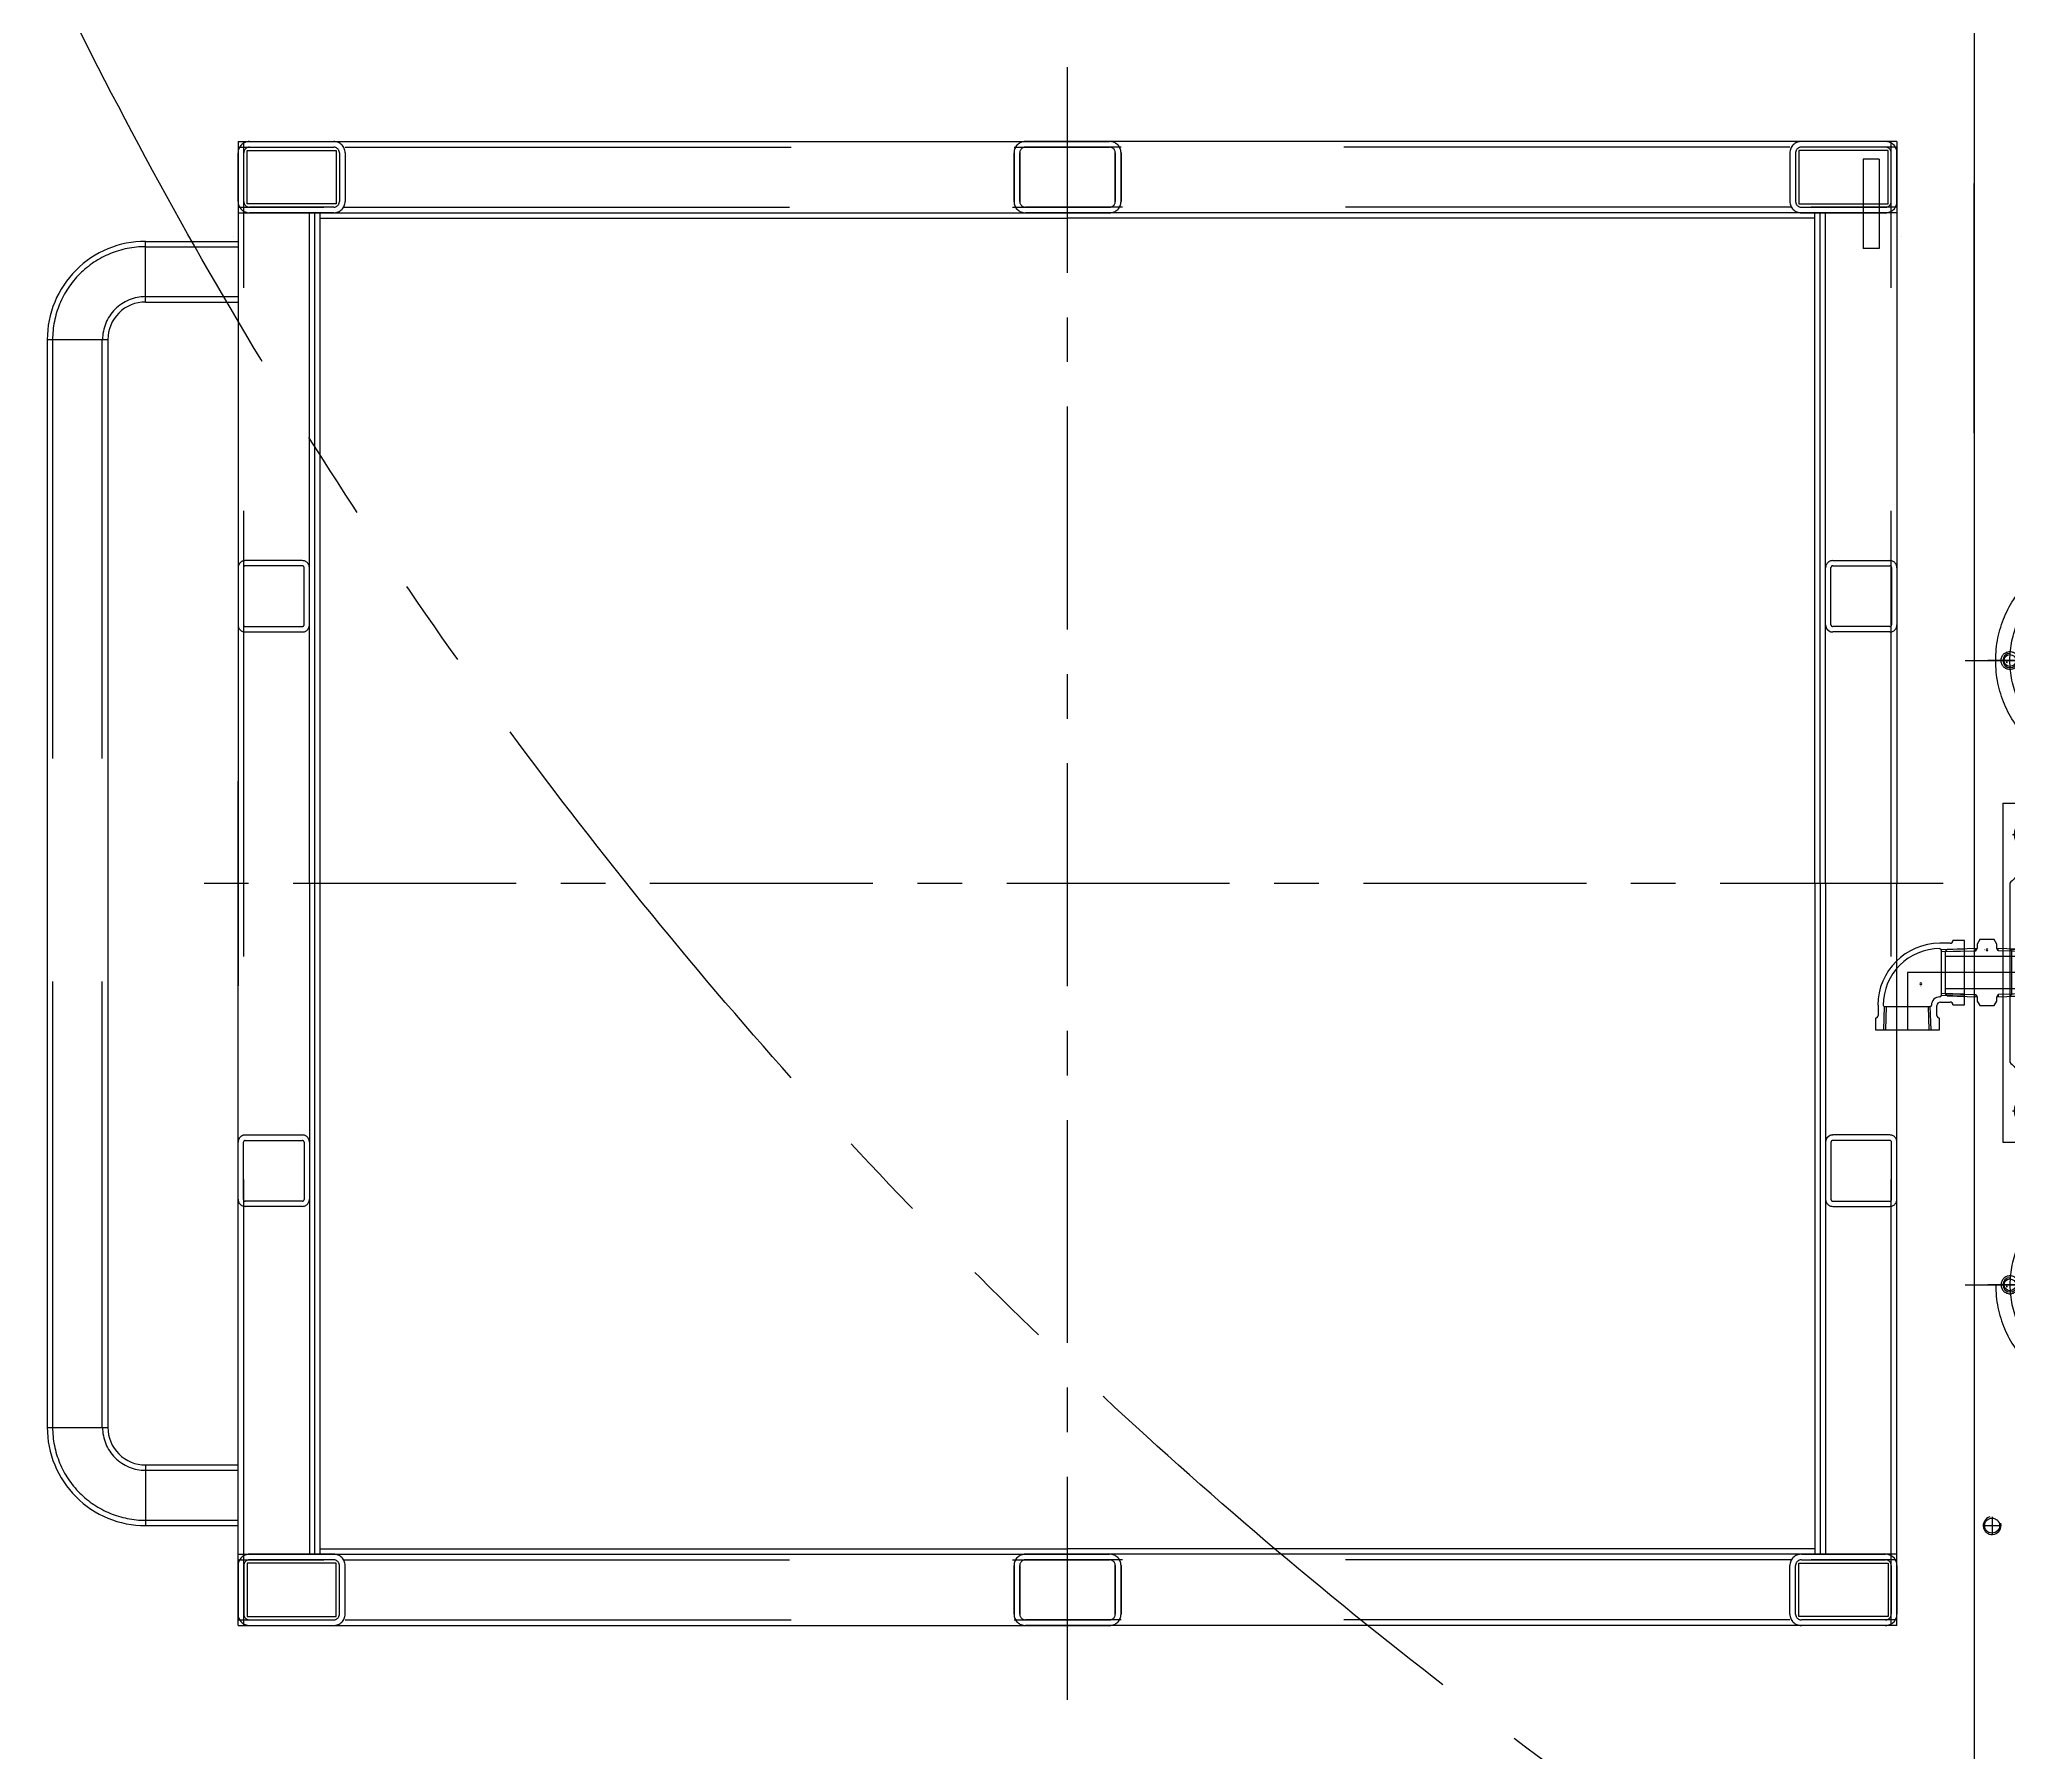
# Model space of a CAD drawing. Header units: millimetres. Extents: x 10462777 to 22643323, y 453826 to 1389191.
# Drawn here: x 11286283 to 11287387, y 581264 to 582224 of the extents above; entities that cross this region are included whole.
import ezdxf
from ezdxf.enums import TextEntityAlignment as Align

# ---------------------------------------------------------------- set-up
doc = ezdxf.new("R2010")
doc.units = ezdxf.units.MM
doc.header["$LTSCALE"] = 200
doc.header["$MEASUREMENT"] = 0
for name, pattern in [('CENTER', [2, 1.25, -0.25, 0.25, -0.25]), ('HIDDEN', [3.75, 2.5, -1.25]), ('PHANTOM', [2.5, 1.25, -0.25, 0.25, -0.25, 0.25, -0.25]), ('STRICHPUNKT2', [18.5, 10, -4, 0.5, -4])]:
    doc.linetypes.add(name, pattern=pattern)
doc.layers.get('0').update_dxf_attribs({"linetype": 'CONTINUOUS'})
for name, color, linetype in [('1 Center', 1, 'CENTER'), ('3 Hidden', 3, 'HIDDEN'), ('4', 4, 'CONTINUOUS'), ('7', 7, 'CONTINUOUS'), ('BOM', 6, 'CONTINUOUS'), ('BOM-T', 4, 'CONTINUOUS'), ('BOM-UDEF', 3, 'CONTINUOUS'), ('C', 1, 'CENTER'), ('CENTER', 1, 'CONTINUOUS'), ('CL', 3, 'CONTINUOUS'), ('DR1509-006-300-001', 7, 'CONTINUOUS'), ('H', 30, 'CONTINUOUS'), ('HL', 2, 'HIDDEN'), ('PL', 5, 'PHANTOM'), ('THIN', 3, 'CONTINUOUS')]:
    doc.layers.add(name, color=color, linetype=linetype)
doc.layers.add('FL', color=3, linetype='CONTINUOUS', lineweight=25)
doc.layers.add('LAYOUT', color=8, linetype='CONTINUOUS', lineweight=25)
doc.styles.get("Standard").update_dxf_attribs({"font": 'SYMBOL'})

# ---------------------------------------------------------------- blocks, each defined once
blk = doc.blocks.new('A$C7DA30AB0')
at = {"layer": 'LAYOUT', "color": 6, "linetype": 'PHANTOM'}
blk.add_circle((3030.4, 3026, 0), 2693, dxfattribs=at)
blk = doc.blocks.new('A$C0CF62632')
at = {"color": 4}
for p, q in [((25.9, 873.6), (25.9, 457.6)), ((25.9, 873.6), (490.9, 873.6)), ((955.9, 873.6), (490.9, 873.6)), ((955.9, 873.6), (955.9, 457.6)), ((25.9, 833.6), (490.9, 833.6)), ((65.9, 457.6), (65.9, 833.6)), ((65.9, 830.6), (65.9, 833.6)), ((68.9, 457.6), (68.9, 833.6)), ((71.9, 457.6), (71.9, 833.6)), ((71.9, 830.6), (490.9, 830.6)), ((955.9, 833.6), (490.9, 833.6)), ((909.9, 830.6), (490.9, 830.6)), ((909.9, 833.6), (909.9, 81.6)), ((912.9, 833.6), (912.9, 81.6)), ((915.9, 457.6), (915.9, 833.6)), ((915.9, 830.6), (915.9, 833.6)), ((1007.8, 817.6), (955.9, 817.6)), ((1007.8, 783.6), (1007.8, 817.6)), ((1007.8, 783.6), (955.9, 783.6)), ((1028.9, 152.1), (1028.9, 763)), ((1062.9, 762.5), (1028.9, 762.5)), ((1062.9, 152.7), (1062.9, 762.5)), ((25.9, 41.6), (25.9, 457.6)), ((65.9, 457.6), (65.9, 81.6)), ((68.9, 457.6), (68.9, 81.6)), ((71.9, 457.6), (71.9, 81.6)), ((915.9, 457.6), (915.9, 81.6)), ((955.9, 41.6), (955.9, 457.6)), ((1062.9, 152.7), (1028.9, 152.7)), ((1007.8, 131.6), (955.9, 131.6)), ((1007.8, 131.6), (1007.8, 97.6)), ((1007.8, 97.6), (955.9, 97.6)), ((25.9, 81.6), (490.9, 81.6)), ((65.9, 84.6), (65.9, 81.6)), ((71.9, 84.6), (490.9, 84.6)), ((909.9, 84.6), (490.9, 84.6)), ((955.9, 81.6), (490.9, 81.6)), ((915.9, 84.6), (915.9, 81.6)), ((25.9, 41.6), (490.9, 41.6)), ((955.9, 41.6), (490.9, 41.6))]:
    blk.add_line(p, q, dxfattribs=at)
at = {"color": 0}
for q in [(955.9, 514.9), (955.9, 400.3)]:
    blk.add_line((955.9, 457.6), q, dxfattribs=at)
at = {"color": 6, "linetype": 'HIDDEN'}
for p, q in [((35.9, 51.6), (35.9, 101.6)), ((35.9, 101.6), (44.9, 101.6)), ((44.9, 51.6), (44.9, 101.6)), ((35.9, 51.6), (44.9, 51.6))]:
    blk.add_line(p, q, dxfattribs=at)
at = {"color": 4, "linetype": 'STRICHPUNKT2'}
for p, q in [((23.4, 94.8), (23.4, 94.8)), ((958.4, 94.8), (958.4, 94.8))]:
    blk.add_line(p, q, dxfattribs=at)
blk.add_line((25.9, 41.6), (85.9, 41.6))
at = {"color": 0}
for points in [[(80.9, 838.6), (30.9, 838.6), (30.9, 868.6), (80.9, 868.6)], [(900.9, 838.6), (950.9, 838.6), (950.9, 868.6), (900.9, 868.6)], [(80.9, 76.6), (30.9, 76.6), (30.9, 46.6), (80.9, 46.6)], [(900.9, 76.6), (950.9, 76.6), (950.9, 46.6), (900.9, 46.6)]]:
    blk.add_lwpolyline(points, close=True, dxfattribs=at)
at = {"color": 4}
for centre, radius, start, end in [((1007.8, 762.5), 55.1, 359.9904, 90.0096), ((1007.8, 762.5), 21.1, 359.9362, 90.0638), ((1007.8, 152.7), 55.1, 269.9904, 0.0096), ((1007.8, 152.7), 21.1, 269.9362, 0.0638)]:
    blk.add_arc(centre, radius, start, end, dxfattribs=at)
at = {"layer": '1 Center', "ltscale": 0.5}
for p, q in [((490.9, 915.2), (490.9, 0)), ((0, 457.6), (981.8, 457.6)), ((0, 457.6), (981.8, 457.6))]:
    blk.add_line(p, q, dxfattribs=at)
at = {"layer": '3 Hidden', "color": 4, "linetype": 'HIDDEN'}
for p, q in [((32.3, 873.6), (79.5, 873.6)), ((467.3, 873.6), (514.5, 873.6)), ((514.5, 873.6), (467.3, 873.6)), ((949.5, 873.6), (902.3, 873.6)), ((25.9, 870.4), (73.9, 870.4)), ((25.9, 840), (25.9, 867.2)), ((29.1, 840), (29.1, 867.2)), ((32.3, 870.4), (79.5, 870.4)), ((82.7, 867.2), (82.7, 840)), ((85.9, 867.2), (85.9, 840)), ((460.9, 840), (460.9, 867.2)), ((460.9, 867.2), (460.9, 840)), ((464.1, 840), (464.1, 867.2)), ((464.1, 867.2), (464.1, 840)), ((467.3, 870.4), (514.5, 870.4)), ((514.5, 870.4), (467.3, 870.4)), ((517.7, 867.2), (517.7, 840)), ((517.7, 840), (517.7, 867.2)), ((520.9, 867.2), (520.9, 840)), ((520.9, 840), (520.9, 867.2)), ((895.9, 867.2), (895.9, 840)), ((899.1, 867.2), (899.1, 840)), ((949.5, 870.4), (902.3, 870.4)), ((955.9, 870.4), (907.8, 870.4)), ((952.7, 840), (952.7, 867.2)), ((955.9, 840), (955.9, 867.2)), ((25.9, 836.8), (73.9, 836.8)), ((79.5, 836.8), (32.3, 836.8)), ((79.5, 833.6), (32.3, 833.6)), ((514.5, 836.8), (467.3, 836.8)), ((467.3, 836.8), (514.5, 836.8)), ((514.5, 833.6), (467.3, 833.6)), ((467.3, 833.6), (514.5, 833.6)), ((902.3, 836.8), (949.5, 836.8)), ((902.3, 833.6), (949.5, 833.6)), ((955.9, 836.8), (907.8, 836.8)), ((25.9, 78.4), (73.9, 78.4)), ((79.5, 81.6), (32.3, 81.6)), ((79.5, 78.4), (32.3, 78.4)), ((514.5, 81.6), (467.3, 81.6)), ((467.3, 81.6), (514.5, 81.6)), ((514.5, 78.4), (467.3, 78.4)), ((467.3, 78.4), (514.5, 78.4)), ((902.3, 81.6), (949.5, 81.6)), ((902.3, 78.4), (949.5, 78.4)), ((955.9, 78.4), (907.8, 78.4)), ((25.9, 75.2), (25.9, 48)), ((29.1, 75.2), (29.1, 48)), ((82.7, 48), (82.7, 75.2)), ((85.9, 48), (85.9, 75.2)), ((460.9, 75.2), (460.9, 48)), ((460.9, 48), (460.9, 75.2)), ((464.1, 75.2), (464.1, 48)), ((464.1, 48), (464.1, 75.2)), ((517.7, 48), (517.7, 75.2)), ((517.7, 75.2), (517.7, 48)), ((520.9, 48), (520.9, 75.2)), ((520.9, 75.2), (520.9, 48)), ((895.9, 48), (895.9, 75.2)), ((899.1, 48), (899.1, 75.2)), ((952.7, 75.2), (952.7, 48)), ((955.9, 75.2), (955.9, 48)), ((25.9, 44.8), (73.9, 44.8)), ((32.3, 44.8), (79.5, 44.8)), ((467.3, 44.8), (514.5, 44.8)), ((514.5, 44.8), (467.3, 44.8)), ((949.5, 44.8), (902.3, 44.8)), ((955.9, 44.8), (907.8, 44.8)), ((32.3, 41.6), (79.5, 41.6)), ((467.3, 41.6), (514.5, 41.6)), ((514.5, 41.6), (467.3, 41.6)), ((949.5, 41.6), (902.3, 41.6))]:
    blk.add_line(p, q, dxfattribs=at)
at = {"layer": '3 Hidden', "color": 0, "linetype": 'HIDDEN'}
for p, q in [((30.9, 840), (30.9, 868.6)), ((950.9, 840), (950.9, 868.6)), ((30.9, 75.2), (30.9, 46.6)), ((950.9, 75.2), (950.9, 46.6))]:
    blk.add_line(p, q, dxfattribs=at)
at = {"layer": '3 Hidden', "color": 4}
for p, q in [((28.9, 634.7), (28.9, 602.7)), ((61.9, 638.6), (29.9, 638.6)), ((61.9, 635.7), (29.9, 635.7)), ((62.9, 602.7), (62.9, 634.7)), ((918.9, 602.7), (918.9, 634.7)), ((919.9, 638.6), (951.9, 638.6)), ((919.9, 635.7), (951.9, 635.7)), ((952.9, 634.7), (952.9, 602.7)), ((29.9, 601.7), (61.9, 601.7)), ((29.9, 598.6), (61.9, 598.6)), ((951.9, 601.7), (919.9, 601.7)), ((951.9, 598.6), (919.9, 598.6)), ((28.9, 280.5), (28.9, 312.5)), ((29.9, 316.6), (61.9, 316.6)), ((29.9, 313.5), (61.9, 313.5)), ((62.9, 312.5), (62.9, 280.5)), ((918.9, 312.5), (918.9, 280.5)), ((951.9, 316.6), (919.9, 316.6)), ((951.9, 313.5), (919.9, 313.5)), ((952.9, 280.5), (952.9, 312.5)), ((61.9, 279.5), (29.9, 279.5)), ((61.9, 276.6), (29.9, 276.6)), ((919.9, 279.5), (951.9, 279.5)), ((919.9, 276.6), (951.9, 276.6))]:
    blk.add_line(p, q, dxfattribs=at)
at = {"layer": '3 Hidden', "color": 4, "linetype": 'HIDDEN'}
for centre, radius, start, end in [((32.3, 867.2), 6.4, 90, 180), ((79.5, 867.2), 6.4, 0, 90), ((467.3, 867.2), 6.4, 90, 180), ((467.3, 867.2), 6.4, 90, 180), ((514.5, 867.2), 6.4, 0, 90), ((514.5, 867.2), 6.4, 0, 90), ((902.3, 867.2), 6.4, 90, 180), ((949.5, 867.2), 6.4, 0, 90), ((32.3, 867.2), 3.2, 90, 180), ((79.5, 867.2), 3.2, 0, 90), ((467.3, 867.2), 3.2, 90, 180), ((467.3, 867.2), 3.2, 90, 180), ((514.5, 867.2), 3.2, 0, 90), ((514.5, 867.2), 3.2, 0, 90), ((902.3, 867.2), 3.2, 90, 180), ((949.5, 867.2), 3.2, 0, 90), ((32.3, 840), 6.4, 180, 270), ((32.3, 840), 3.2, 180, 270), ((79.5, 840), 6.4, 270, 360), ((79.5, 840), 3.2, 270, 360), ((467.3, 840), 6.4, 180, 270), ((467.3, 840), 6.4, 180, 270), ((467.3, 840), 3.2, 180, 270), ((467.3, 840), 3.2, 180, 270), ((514.5, 840), 6.4, 270, 360), ((514.5, 840), 3.2, 270, 360), ((514.5, 840), 6.4, 270, 360), ((514.5, 840), 3.2, 270, 360), ((902.3, 840), 6.4, 180, 270), ((902.3, 840), 3.2, 180, 270), ((949.5, 840), 6.4, 270, 360), ((949.5, 840), 3.2, 270, 360), ((32.3, 75.2), 6.4, 90, 180), ((32.3, 75.2), 3.2, 90, 180), ((79.5, 75.2), 6.4, 0, 90), ((79.5, 75.2), 3.2, 0, 90), ((467.3, 75.2), 6.4, 90, 180), ((467.3, 75.2), 6.4, 90, 180), ((467.3, 75.2), 3.2, 90, 180), ((467.3, 75.2), 3.2, 90, 180), ((514.5, 75.2), 6.4, 0, 90), ((514.5, 75.2), 6.4, 0, 90), ((514.5, 75.2), 3.2, 0, 90), ((514.5, 75.2), 3.2, 0, 90), ((902.3, 75.2), 6.4, 90, 180), ((902.3, 75.2), 3.2, 90, 180), ((949.5, 75.2), 6.4, 0, 90), ((949.5, 75.2), 3.2, 0, 90), ((32.3, 48), 6.4, 180, 270), ((32.3, 48), 3.2, 180, 270), ((79.5, 48), 6.4, 270, 360), ((79.5, 48), 3.2, 270, 360), ((467.3, 48), 6.4, 180, 270), ((467.3, 48), 6.4, 180, 270), ((467.3, 48), 3.2, 180, 270), ((467.3, 48), 3.2, 180, 270), ((514.5, 48), 6.4, 270, 360), ((514.5, 48), 3.2, 270, 360), ((514.5, 48), 6.4, 270, 360), ((514.5, 48), 3.2, 270, 360), ((902.3, 48), 6.4, 180, 270), ((902.3, 48), 3.2, 180, 270), ((949.5, 48), 6.4, 270, 360), ((949.5, 48), 3.2, 270, 360)]:
    blk.add_arc(centre, radius, start, end, dxfattribs=at)
at = {"layer": '3 Hidden', "color": 4}
for centre, radius, start, end in [((29.9, 634.6), 4, 90, 180), ((29.9, 634.7), 1, 90, 180), ((61.9, 634.6), 4, 0, 90), ((61.9, 634.7), 1, 0, 90), ((919.9, 634.6), 4, 90, 180), ((919.9, 634.7), 1, 90, 180), ((951.9, 634.6), 4, 0, 90), ((951.9, 634.7), 1, 0, 90), ((29.9, 602.6), 4, 180, 270), ((29.9, 602.7), 1, 180, 270), ((61.9, 602.7), 1, 270, 0), ((61.9, 602.6), 4, 270, 0), ((919.9, 602.6), 4, 180, 270), ((919.9, 602.7), 1, 180, 270), ((951.9, 602.7), 1, 270, 0), ((951.9, 602.6), 4, 270, 0), ((29.9, 312.6), 4, 90, 180), ((29.9, 312.5), 1, 90, 180), ((61.9, 312.6), 4, 360, 90), ((61.9, 312.5), 1, 0, 90), ((919.9, 312.6), 4, 90, 180), ((919.9, 312.5), 1, 90, 180), ((951.9, 312.6), 4, 0, 90), ((951.9, 312.5), 1, 360, 90), ((29.9, 280.6), 4, 180, 270), ((29.9, 280.5), 1, 180, 270), ((61.9, 280.6), 4, 270, 360), ((61.9, 280.5), 1, 270, 0), ((919.9, 280.6), 4, 180, 270), ((919.9, 280.5), 1, 180, 270), ((951.9, 280.6), 4, 270, 0), ((951.9, 280.5), 1, 270, 0)]:
    blk.add_arc(centre, radius, start, end, dxfattribs=at)
at = {"layer": '7', "color": 7, "linetype": 'HIDDEN', "ltscale": 0.5}
for p, q in [((29.1, 873.6), (29.1, 41.6)), ((952.7, 873.6), (952.7, 41.6)), ((1007.8, 814.6), (955.9, 814.6)), ((1007.8, 786.6), (955.9, 786.6)), ((1032.1, 762.5), (1032.1, 152.7)), ((1059.7, 762.5), (1059.7, 152.7))]:
    blk.add_line(p, q, dxfattribs=at)
at = {"layer": '7', "color": 0, "linetype": 'HIDDEN', "ltscale": 0.5}
for p, q in [((85.9, 870.4), (490.9, 870.4)), ((895.9, 870.4), (490.9, 870.4)), ((85, 836.8), (490.9, 836.8)), ((896.7, 836.8), (490.9, 836.8)), ((85, 78.4), (490.9, 78.4)), ((896.7, 78.4), (490.9, 78.4)), ((85.9, 44.8), (490.9, 44.8)), ((895.9, 44.8), (490.9, 44.8))]:
    blk.add_line(p, q, dxfattribs=at)
at = {"layer": '7', "color": 7, "linetype": 'HIDDEN'}
for p, q in [((1007.8, 128.6), (955.9, 128.6)), ((1007.8, 100.6), (955.9, 100.6))]:
    blk.add_line(p, q, dxfattribs=at)
at = {"layer": '7', "color": 7, "linetype": 'HIDDEN', "ltscale": 0.5}
for centre, radius, start, end in [((1007.8, 762.5), 52.1, 359.9904, 90.0096), ((1007.8, 762.5), 24.1, 359.9362, 90.0638), ((1007.8, 152.7), 52.1, 269.9904, 0.0096), ((1007.8, 152.7), 24.1, 269.9362, 0.0638)]:
    blk.add_arc(centre, radius, start, end, dxfattribs=at)
blk = doc.blocks.new('A$C744D5B1C')
for p, q in [((-95, 59), (-95, -59)), ((95, 59), (-95, 59)), ((95, 59), (95, -59)), ((-20.5, -9.3), (-20.5, 9.3)), ((20.5, -9.3), (20.5, 9.3)), ((95, -59), (-95, -59))]:
    blk.add_line(p, q)
for centre, radius in [((-77.5, 43.5), 9), ((-40, 40), 7), ((40, 40), 7), ((77.5, 43.5), 9), ((0, 0), 32.5), ((0, 0), 22.5), ((-40, -40), 7), ((40, -40), 7), ((-77.5, -43.5), 9), ((77.5, -43.5), 9)]:
    blk.add_circle(centre, radius)
at = {"color": 3}
blk.add_circle((0, 0), 18.8, dxfattribs=at)
for centre, start, end in [((-40, 40), 342.9325, 251.1947), ((40, 40), 345.4697, 253.7319), ((-40, -40), 341.2882, 249.5504), ((40, -40), 352.599, 260.8613)]:
    blk.add_arc(centre, 8, start, end, dxfattribs=at)
blk.add_arc((0, 0), 19.5, 191.0125, 79.3315)
at = {"layer": 'C'}
for p, q in [((0, -60.8), (0, 60)), ((96.8, 0), (-97.4, 0))]:
    blk.add_line(p, q, dxfattribs=at)
at = {"layer": 'C', "ltscale": 0.7}
for p, q in [((-77.5, 53.5), (-77.5, 33.1)), ((77.5, 53.5), (77.5, 33.1)), ((-67.3, 43.5), (-88, 43.5)), ((67.3, 43.5), (88, 43.5)), ((-77.5, -53.5), (-77.5, -33.1)), ((77.5, -53.5), (77.5, -33.1)), ((-67.3, -43.5), (-88, -43.5)), ((67.3, -43.5), (88, -43.5))]:
    blk.add_line(p, q, dxfattribs=at)
at = {"layer": 'C', "ltscale": 0.5}
for p, q in [((-40, 50.5), (-40, 28.8)), ((40, 50.5), (40, 28.8)), ((-50.7, 40), (-29.2, 40)), ((50.7, 40), (29.2, 40)), ((-40, -50.5), (-40, -28.8)), ((40, -50.5), (40, -28.8)), ((-50.7, -40), (-29.2, -40)), ((50.7, -40), (29.2, -40))]:
    blk.add_line(p, q, dxfattribs=at)
at = {"layer": 'H', "color": 4}
for p, q in [((-13.2, 55), (-12.7, 38)), ((-12, 54), (-13.2, 55)), ((-12, 54), (12, 54)), ((-11.5, 38), (-12, 54)), ((11.5, 38), (12, 54)), ((12, 54), (13.2, 55)), ((13.2, 55), (12.7, 38))]:
    blk.add_line(p, q, dxfattribs=at)
at = {"layer": 'H', "ltscale": 0.5}
for p, q in [((-60.5, 6), (-61, 5.5)), ((-61, 5.5), (-61, -5.5)), ((-60.5, 6), (-55, 6)), ((60.5, 6), (55, 6)), ((61, 1.2), (55, 1.2)), ((60.5, 6), (60.5, 1.2)), ((60.5, 6), (61, 5.5)), ((61, 5.5), (61, -5.5)), ((-61, -5.5), (-60.5, -6)), ((-60.5, -6), (-55, -6)), ((61, -1.2), (55, -1.2)), ((60.5, -6), (55, -6)), ((60.5, -6), (60.5, -1.2)), ((61, -5.5), (60.5, -6))]:
    blk.add_line(p, q, dxfattribs=at)
at = {"layer": 'H'}
for points in [[(-55, 50.3), (-55, -50.3)], [(50.3, 55), (-50.3, 55)], [(55, -50.3), (55, 50.3)], [(-50.3, -55), (50.3, -55)]]:
    blk.add_lwpolyline(points, dxfattribs=at)
for start, end in [(132.417, 137.583), (42.417, 47.583), (222.417, 227.583), (312.417, 317.583)]:
    blk.add_arc((0, 0), 74.5, start, end, dxfattribs=at)
blk = doc.blocks.new('A$C1EFB0E9A')
at = {"color": 1, "linetype": 'CENTER'}
for p, q in [((0, 80.1), (0, -80.1)), ((80.1, 0), (-80.1, 0))]:
    blk.add_line(p, q, dxfattribs=at)
at = {"color": 0}
for centre, radius in [((0, 0), 63), ((0, 55), 5), ((0, 0), 23), ((-55, 0), 5), ((55, 0), 5), ((0, -55), 5)]:
    blk.add_circle(centre, radius, dxfattribs=at)
at = {"color": 1, "linetype": 'CENTER'}
blk.add_circle((0, 0), 55, dxfattribs=at)
for radius in [42.5, 30]:
    blk.add_circle((0, 0), radius)
at = {"layer": 'HL'}
blk.add_circle((0, 0), 31.5, dxfattribs=at)
blk = doc.blocks.new('HS_BOM', base_point=(-55.5, -107.5))
at = {"layer": 'BOM-UDEF'}
blk.add_circle((-55.5, -107.5), 0.25, dxfattribs=at)
blk = doc.blocks.new('MCLBM1')
at = {"layer": 'BOM', "color": 0}
blk.add_circle((0, 0), 0.5, dxfattribs=at)
at = {"flags": 10}
blk.add_attdef('BM', text='', height=0.5, dxfattribs=at).set_placement((0, 0), align=Align.MIDDLE)
at = {"flags": 9}
for tag, p in [('SPEC', (0, -3)), ('WEIGHT', (0, -6)), ('USER1', (0, -8)), ('USER2', (0, -9)), ('USER3', (0, -10)), ('USER4', (0, -11)), ('NAME', (0, -1)), ('ENAME', (0, -2)), ('MATERIAL', (0, -4)), ('REMARK', (0, -5)), ('PRICE', (0, -7)), ('USER5', (0, -12)), ('USER6', (0, -13))]:
    blk.add_attdef(tag, p, '', height=0.5, dxfattribs=at)
blk = doc.blocks.new('A$C5C6250D5')
for p, q in [((6.5, 0), (0, 0)), ((0, 0), (0, -36)), ((0, -5.9), (13, -6.3)), ((13.7, -1.5), (8, -1.5)), ((13, -5.2), (13, -30.8)), ((0, -30.1), (13, -29.7)), ((0, -36), (6.5, -36)), ((8, -34.5), (13.5, -34.5)), ((14, -43.5), (14, -50)), ((15.5, -36.5), (15.5, -42)), ((19, -40.3), (18.5, -57.1)), ((20.2, -39.1), (19, -40.3)), ((19.2, -37), (44.7, -37)), ((19.9, -50), (20.3, -37)), ((43.8, -39.1), (20.2, -39.1)), ((23, -86.1), (23, -39.1)), ((41, -86.1), (41, -39.1)), ((44.1, -50), (43.7, -37)), ((45, -40.3), (43.8, -39.1)), ((45.5, -57.1), (45, -40.3)), ((48.5, -42), (48.5, -36.2)), ((50, -50), (50, -43.5)), ((14, -50), (50, -50)), ((16, -57.1), (13.5, -58.5)), ((13.5, -58.5), (13.5, -66.7)), ((18.5, -57.1), (16, -57.1)), ((19.7, -56.4), (18.5, -56.4)), ((44.3, -56.4), (45.5, -56.4)), ((48, -57.1), (45.5, -57.1)), ((50.5, -58.5), (48, -57.1)), ((50.5, -66.7), (50.5, -58.5)), ((13.5, -66.7), (16, -68.1)), ((16, -68.1), (18.5, -68.1)), ((18.5, -68.1), (19, -84.9)), ((19.7, -68.8), (18.5, -68.8)), ((44.3, -68.8), (45.5, -68.8)), ((45, -84.9), (45.5, -68.1)), ((45.5, -68.1), (48, -68.1)), ((48, -68.1), (50.5, -66.7)), ((19, -84.9), (20.2, -86.1)), ((20.2, -86.1), (43.8, -86.1)), ((43.8, -86.1), (45, -84.9))]:
    blk.add_line(p, q)
for centre, radius, start, end in [((8, 0), 1.5, 180.0038, 270), ((13.7, -5.2), 0.75, 90, 180), ((13.7, -36.2), 31.8, 0, 89.9998), ((13.7, -36.2), 34.8, 0, 89.9998), ((13.7, -30.8), 0.75, 180.0076, 270), ((13.7, -36.2), 4.75, 0, 89.9988), ((8, -36), 1.5, 90, 180), ((13.5, -36.5), 2, 0, 89.9971), ((14, -42), 1.5, 270.0038, 359.9962), ((19.2, -36.2), 0.75, 180.0076, 270), ((44.7, -36.2), 0.75, 270.0076, 359.9924), ((50, -42), 1.5, 180.0038, 270)]:
    blk.add_arc(centre, radius, start, end)
at = {"layer": 'CENTER'}
for p, q in [((12, -18), (0, -18)), ((32, -18), (12, -18)), ((32, -38), (32, -18)), ((32, -89.1), (32, -36.1)), ((32, -50), (32, -38))]:
    blk.add_line(p, q, dxfattribs=at)
at = {"layer": 'THIN'}
for p, q in [((0, -4.8), (13, -5.2)), ((0, -31.2), (13, -30.8)), ((18.8, -50), (19.2, -37)), ((20.2, -39.1), (19.7, -56.4)), ((43.8, -39.1), (44.3, -56.4)), ((45.2, -50), (44.8, -37)), ((19.7, -56.4), (18.5, -57.1)), ((44.3, -56.4), (45.5, -57.1)), ((19.7, -68.8), (18.5, -68.1)), ((20.2, -86.1), (19.7, -68.8)), ((43.8, -86.1), (44.3, -68.8)), ((44.3, -68.8), (45.5, -68.1))]:
    blk.add_line(p, q, dxfattribs=at)
at = {"layer": 'BOM', "xscale": -1}
blk.add_blockref('MCLBM1', (25.8, -25.5), dxfattribs=at)
at = {"layer": 'BOM', "xscale": -1, "rotation": 270}
blk.add_blockref('MCLBM1', (44.8, -62.6), dxfattribs=at)
at = {"layer": 'BOM-T', "color": 4, "text_generation_flag": 2}
blk.add_text('3/4', height=0.6, dxfattribs=at).set_placement((25.1, -25.8))
blk.add_text('3/4', height=0.6, rotation=270, dxfattribs=at).set_placement((44.5, -62))
blk = doc.blocks.new('A$C7E5E2769')
for p, q in [((1219.445, 810), (49.445, 810)), ((936.945, 810), (1076.945, 810))]:
    blk.add_line(p, q)
for centre in [(459.445, 790), (809.445, 790)]:
    blk.add_circle(centre, 3.323)
at = {"layer": 'CENTER'}
for p, q in [((329.445, 800), (319.445, 800)), ((324.445, 805), (324.445, 795)), ((459.445, 667.5), (459.445, 802.5)), ((809.445, 667.5), (809.445, 802.5))]:
    blk.add_line(p, q, dxfattribs=at)
at = {"layer": 'CL'}
for p, q in [((459.445, 795), (459.445, 785)), ((809.445, 795), (809.445, 785))]:
    blk.add_line(p, q, dxfattribs=at)
at = {"layer": 'DR1509-006-300-001'}
blk.add_circle((324.445, 800), 4.188, dxfattribs=at)
at = {"layer": 'FL'}
for centre in [(459.445, 790), (809.445, 790)]:
    blk.add_arc(centre, 4, 0, 270, dxfattribs=at)
at = {"layer": 'THIN'}
blk.add_arc((324.445, 800), 5, 15, 285, dxfattribs=at)
at = {"layer": '4'}
blk.add_blockref('A$C744D5B1C', (634.445, 735), dxfattribs=at)
at = {"layer": 'BOM-UDEF', "xscale": -1}
for p in [(458.486, 791.755), (808.486, 791.755)]:
    blk.add_blockref('HS_BOM', p, dxfattribs=at)
at = {"layer": 'DR1509-006-300-001'}
blk.add_blockref('A$C5C6250D5', (602.445, 865.464), dxfattribs=at)
at = {"layer": 'PL', "xscale": -1}
blk.add_blockref('A$C1EFB0E9A', (459.445, 735), dxfattribs=at)
at = {"layer": 'PL'}
blk.add_blockref('A$C1EFB0E9A', (809.445, 735), dxfattribs=at)

msp = doc.modelspace()

# ---------------------------------------------------------------- block references
at = {"ltscale": 10}
msp.add_blockref('A$C7DA30AB0', (11285684.40366, 580408.4363), dxfattribs=at)
at = {"ltscale": 10, "rotation": 179.9999999999999}
msp.add_blockref('A$C0CF62632', (11287350.69702, 582208.57047, 0), dxfattribs=at)

# ---------------------------------------------------------------- next in the draw order: block references
at = {"ltscale": 10, "rotation": 89.99999999999999}
msp.add_blockref('A$C7E5E2769', (11288178.1607, 581066.53315, 0), dxfattribs=at)

doc.saveas('drawing.dxf')
